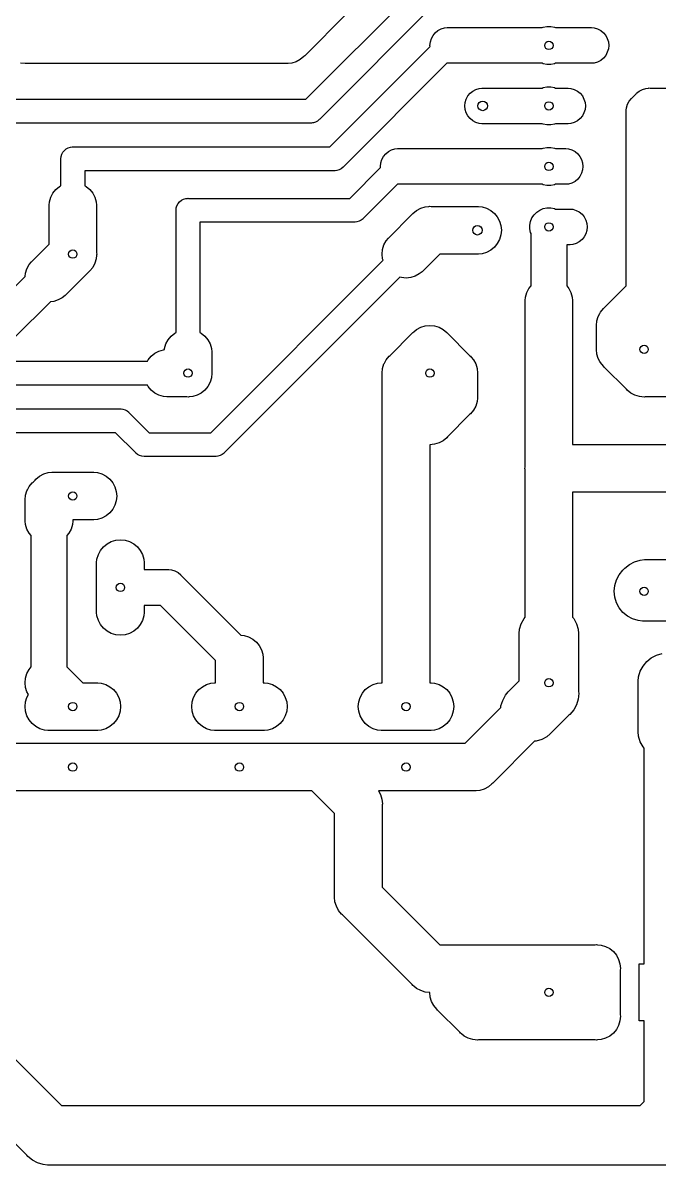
# Model space of a CAD drawing. Extents: x 86 to 209, y -114 to -37.
# Drawn here: x 110.9 to 137.63, y -114.26 to -66.29 of the extents above; entities that cross this region are included whole.
import ezdxf

# ---------------------------------------------------------------- set-up
doc = ezdxf.new("R2010")
doc.units = 0
doc.layers.add('BLACK', color=7, linetype='CONTINUOUS')

msp = doc.modelspace()

# ---------------------------------------------------------------- linework, layer by layer
at = {"layer": 'BLACK', "linetype": 'CONTINUOUS'}
for p, q in [((122.793, -69.5), (127.551, -64.7424)), ((128.258, -65.4495), (123.371, -70.3362)), ((124.531, -65.8832), (122.742, -67.6724)), ((128.227, -66.7071), (128.341, -66.6134)), ((128.341, -66.6134), (128.472, -66.5437)), ((128.472, -66.5437), (128.613, -66.5009)), ((128.613, -66.5009), (128.723, -66.49)), ((128.723, -66.49), (132.72, -66.49)), ((132.72, -66.49), (132.767, -66.4707)), ((132.767, -66.4707), (132.921, -66.44)), ((132.921, -66.44), (133.079, -66.44)), ((133.079, -66.44), (133.233, -66.4707)), ((133.233, -66.4707), (133.28, -66.49)), ((133.28, -66.49), (134.797, -66.49)), ((134.797, -66.49), (134.907, -66.5009)), ((134.907, -66.5009), (135.048, -66.5437)), ((135.048, -66.5437), (135.179, -66.6134)), ((135.179, -66.6134), (135.293, -66.7071)), ((128.006, -67.24), (128.021, -67.093)), ((128.021, -67.093), (128.064, -66.9516)), ((128.064, -66.9516), (128.133, -66.8213)), ((128.133, -66.8213), (128.227, -66.7071)), ((135.293, -66.7071), (135.387, -66.8213)), ((135.387, -66.8213), (135.456, -66.9516)), ((135.456, -66.9516), (135.499, -67.093)), ((135.499, -67.093), (135.514, -67.24)), ((123.793, -71.5), (128.011, -67.2823)), ((128.011, -67.2823), (128.006, -67.24)), ((135.456, -67.5284), (135.387, -67.6587)), ((135.499, -67.387), (135.456, -67.5284)), ((135.514, -67.24), (135.499, -67.387)), ((111, -68.0048), (110.804, -67.9855)), ((111.049, -68), (111, -68.0048)), ((112.951, -68), (111.049, -68)), ((113, -68.0048), (112.951, -68)), ((113.049, -68), (113, -68.0048)), ((121.951, -68), (113.049, -68)), ((122, -68.0048), (121.951, -68)), ((122.049, -68), (122, -68.0048)), ((122.196, -67.9855), (122.049, -68)), ((122.385, -67.9283), (122.196, -67.9855)), ((122.558, -67.8355), (122.385, -67.9283)), ((122.711, -67.7105), (122.558, -67.8355)), ((122.742, -67.6724), (122.711, -67.7105)), ((128.718, -67.9895), (124.371, -72.3362)), ((128.723, -67.99), (128.718, -67.9895)), ((132.72, -67.99), (128.723, -67.99)), ((132.767, -68.0093), (132.72, -67.99)), ((132.921, -68.04), (132.767, -68.0093)), ((133.079, -68.04), (132.921, -68.04)), ((133.233, -68.0093), (133.079, -68.04)), ((133.28, -67.99), (133.233, -68.0093)), ((134.797, -67.99), (133.28, -67.99)), ((134.907, -67.9791), (134.797, -67.99)), ((135.048, -67.9363), (134.907, -67.9791)), ((135.179, -67.8666), (135.048, -67.9363)), ((135.293, -67.7729), (135.179, -67.8666)), ((135.387, -67.6587), (135.293, -67.7729)), ((129.932, -69.0837), (130.073, -69.0409)), ((130.073, -69.0409), (130.183, -69.03)), ((130.183, -69.03), (132.72, -69.03)), ((132.72, -69.03), (132.767, -69.0107)), ((132.767, -69.0107), (132.921, -68.98)), ((132.921, -68.98), (133.079, -68.98)), ((133.079, -68.98), (133.233, -69.0107)), ((133.233, -69.0107), (133.28, -69.03)), ((133.28, -69.03), (133.817, -69.03)), ((133.817, -69.03), (133.927, -69.0409)), ((133.927, -69.0409), (134.068, -69.0837)), ((136.932, -69.0837), (137.073, -69.0409)), ((137.073, -69.0409), (137.183, -69.03)), ((137.183, -69.03), (137.22, -69.0264)), ((137.183, -69.03), (137.183, -69.03)), ((137.22, -69.0264), (137.257, -69.03)), ((137.257, -69.03), (140.34, -69.03)), ((110.025, -69.5), (122.793, -69.5)), ((129.481, -69.633), (129.524, -69.4916)), ((129.524, -69.4916), (129.593, -69.3613)), ((129.593, -69.3613), (129.687, -69.2471)), ((129.687, -69.2471), (129.801, -69.1534)), ((129.801, -69.1534), (129.932, -69.0837)), ((134.068, -69.0837), (134.199, -69.1534)), ((134.199, -69.1534), (134.313, -69.2471)), ((134.313, -69.2471), (134.407, -69.3613)), ((134.407, -69.3613), (134.476, -69.4916)), ((134.476, -69.4916), (134.519, -69.633)), ((136.373, -69.5813), (136.467, -69.4671)), ((136.467, -69.4671), (136.496, -69.4436)), ((136.496, -69.4436), (136.664, -69.2757)), ((136.664, -69.2757), (136.687, -69.2471)), ((136.687, -69.2471), (136.801, -69.1534)), ((136.801, -69.1534), (136.932, -69.0837)), ((129.466, -69.78), (129.481, -69.633)), ((129.481, -69.927), (129.466, -69.78)), ((129.524, -70.0684), (129.481, -69.927)), ((134.519, -69.927), (134.476, -70.0684)), ((134.519, -69.633), (134.534, -69.78)), ((134.534, -69.78), (134.519, -69.927)), ((136.246, -70), (136.25, -69.9632)), ((136.25, -70.0368), (136.246, -70)), ((136.25, -69.9632), (136.261, -69.853)), ((136.25, -69.9632), (136.25, -69.9632)), ((136.261, -69.853), (136.304, -69.7116)), ((136.304, -69.7116), (136.373, -69.5813)), ((122.975, -70.5), (110.207, -70.5)), ((123, -70.5024), (122.975, -70.5)), ((123.025, -70.5), (123, -70.5024)), ((123.068, -70.4957), (123.025, -70.5)), ((123.098, -70.4928), (123.068, -70.4957)), ((123.111, -70.489), (123.098, -70.4928)), ((123.192, -70.4642), (123.111, -70.489)), ((123.279, -70.4177), (123.192, -70.4642)), ((123.355, -70.3553), (123.279, -70.4177)), ((123.371, -70.3362), (123.355, -70.3553)), ((129.593, -70.1987), (129.524, -70.0684)), ((129.687, -70.3129), (129.593, -70.1987)), ((129.801, -70.4066), (129.687, -70.3129)), ((129.932, -70.4763), (129.801, -70.4066)), ((130.073, -70.5191), (129.932, -70.4763)), ((134.068, -70.4763), (133.927, -70.5191)), ((134.199, -70.4066), (134.068, -70.4763)), ((134.313, -70.3129), (134.199, -70.4066)), ((134.407, -70.1987), (134.313, -70.3129)), ((134.476, -70.0684), (134.407, -70.1987)), ((136.25, -76.9632), (136.25, -70.0368)), ((130.183, -70.53), (130.073, -70.5191)), ((132.72, -70.53), (130.183, -70.53)), ((132.767, -70.5493), (132.72, -70.53)), ((132.921, -70.58), (132.767, -70.5493)), ((133.079, -70.58), (132.921, -70.58)), ((133.233, -70.5493), (133.079, -70.58)), ((133.28, -70.53), (133.233, -70.5493)), ((133.817, -70.53), (133.28, -70.53)), ((133.927, -70.5191), (133.817, -70.53)), ((112.498, -72), (112.507, -71.902)), ((112.507, -71.902), (112.536, -71.8077)), ((112.536, -71.8077), (112.582, -71.7209)), ((112.582, -71.7209), (112.645, -71.6447)), ((112.645, -71.6447), (112.721, -71.5823)), ((112.721, -71.5823), (112.808, -71.5358)), ((112.808, -71.5358), (112.902, -71.5072)), ((112.902, -71.5072), (112.975, -71.5)), ((112.975, -71.5), (113, -71.4976)), ((113, -71.4976), (113.025, -71.5)), ((113.025, -71.5), (123.793, -71.5)), ((125.984, -72.0316), (126.053, -71.9013)), ((126.053, -71.9013), (126.147, -71.7871)), ((126.147, -71.7871), (126.261, -71.6934)), ((126.261, -71.6934), (126.392, -71.6237)), ((126.392, -71.6237), (126.533, -71.5809)), ((126.533, -71.5809), (126.643, -71.57)), ((126.643, -71.57), (132.72, -71.57)), ((132.72, -71.57), (132.767, -71.5507)), ((132.767, -71.5507), (132.921, -71.52)), ((132.921, -71.52), (133.079, -71.52)), ((133.079, -71.52), (133.233, -71.5507)), ((133.233, -71.5507), (133.28, -71.57)), ((133.28, -71.57), (133.717, -71.57)), ((133.717, -71.57), (133.827, -71.5809)), ((133.827, -71.5809), (133.968, -71.6237)), ((133.968, -71.6237), (134.099, -71.6934)), ((134.099, -71.6934), (134.213, -71.7871)), ((134.213, -71.7871), (134.307, -71.9013)), ((134.307, -71.9013), (134.376, -72.0316)), ((112.5, -72.0246), (112.498, -72)), ((112.5, -73.1334), (112.5, -72.0246)), ((124.279, -72.4177), (124.192, -72.4642)), ((124.355, -72.3553), (124.279, -72.4177)), ((124.371, -72.3362), (124.355, -72.3553)), ((124.633, -73.66), (125.931, -72.3624)), ((125.926, -72.32), (125.941, -72.173)), ((125.931, -72.3624), (125.926, -72.32)), ((125.941, -72.173), (125.984, -72.0316)), ((134.376, -72.0316), (134.419, -72.173)), ((134.419, -72.173), (134.434, -72.32)), ((134.434, -72.32), (134.419, -72.467)), ((123.975, -72.5), (113.5, -72.5)), ((113.5, -72.5), (113.5, -73.1334)), ((124, -72.5024), (123.975, -72.5)), ((124.025, -72.5), (124, -72.5024)), ((124.098, -72.4928), (124.025, -72.5)), ((124.192, -72.4642), (124.098, -72.4928)), ((134.213, -72.8529), (134.099, -72.9466)), ((134.307, -72.7387), (134.213, -72.8529)), ((134.376, -72.6084), (134.307, -72.7387)), ((134.419, -72.467), (134.376, -72.6084)), ((112.165, -73.4417), (112.289, -73.2895)), ((112.289, -73.2895), (112.442, -73.1645)), ((112.442, -73.1645), (112.5, -73.1334)), ((113.5, -73.1334), (113.558, -73.1645)), ((113.558, -73.1645), (113.711, -73.2895)), ((113.711, -73.2895), (113.835, -73.4417)), ((126.638, -73.0695), (125.211, -74.4962)), ((126.643, -73.07), (126.638, -73.0695)), ((132.72, -73.07), (126.643, -73.07)), ((132.767, -73.0893), (132.72, -73.07)), ((132.921, -73.12), (132.767, -73.0893)), ((133.079, -73.12), (132.921, -73.12)), ((133.233, -73.0893), (133.079, -73.12)), ((133.28, -73.07), (133.233, -73.0893)), ((133.717, -73.07), (133.28, -73.07)), ((133.827, -73.0591), (133.717, -73.07)), ((133.968, -73.0163), (133.827, -73.0591)), ((134.099, -72.9466), (133.968, -73.0163)), ((112, -73.9509), (112.014, -73.804)), ((112.014, -73.804), (112.072, -73.6155)), ((112.072, -73.6155), (112.165, -73.4417)), ((113.835, -73.4417), (113.928, -73.6155)), ((113.928, -73.6155), (113.986, -73.804)), ((113.986, -73.804), (114, -73.9509)), ((117.422, -73.8809), (117.485, -73.8047)), ((117.485, -73.8047), (117.561, -73.7423)), ((117.561, -73.7423), (117.648, -73.6958)), ((117.648, -73.6958), (117.742, -73.6672)), ((117.742, -73.6672), (117.815, -73.66)), ((117.815, -73.66), (117.84, -73.6576)), ((117.84, -73.6576), (117.865, -73.66)), ((117.865, -73.66), (124.633, -73.66)), ((112, -75.5858), (112, -73.9509)), ((114, -73.9509), (114, -75.9509)), ((117.338, -74.16), (117.347, -74.062)), ((117.34, -74.1846), (117.338, -74.16)), ((117.34, -79.2934), (117.34, -74.1846)), ((117.347, -74.062), (117.376, -73.9677)), ((117.376, -73.9677), (117.422, -73.8809)), ((126.258, -75.3276), (127.258, -74.3276)), ((127.258, -74.3276), (127.289, -74.2895)), ((127.289, -74.2895), (127.442, -74.1645)), ((127.442, -74.1645), (127.615, -74.0717)), ((127.615, -74.0717), (127.804, -74.0145)), ((127.804, -74.0145), (127.951, -74)), ((127.951, -74), (128, -73.9952)), ((128, -73.9952), (128.049, -74)), ((128.049, -74), (130.049, -74)), ((130.049, -74), (130.196, -74.0145)), ((130.196, -74.0145), (130.385, -74.0717)), ((130.385, -74.0717), (130.558, -74.1645)), ((130.558, -74.1645), (130.711, -74.2895)), ((130.711, -74.2895), (130.835, -74.4417)), ((132.379, -74.35), (132.49, -74.2386)), ((132.49, -74.2386), (132.621, -74.151)), ((132.621, -74.151), (132.767, -74.0907)), ((132.767, -74.0907), (132.921, -74.06)), ((132.921, -74.06), (133.079, -74.06)), ((133.079, -74.06), (133.233, -74.0907)), ((133.233, -74.0907), (133.28, -74.11)), ((133.28, -74.11), (133.897, -74.11)), ((133.897, -74.11), (134.007, -74.1209)), ((134.007, -74.1209), (134.148, -74.1637)), ((134.148, -74.1637), (134.279, -74.2334)), ((134.279, -74.2334), (134.393, -74.3271)), ((134.393, -74.3271), (134.487, -74.4413)), ((124.815, -74.66), (118.34, -74.66)), ((118.34, -74.66), (118.34, -79.2934)), ((124.84, -74.6624), (124.815, -74.66)), ((124.865, -74.66), (124.84, -74.6624)), ((124.938, -74.6528), (124.865, -74.66)), ((125.032, -74.6242), (124.938, -74.6528)), ((125.119, -74.5777), (125.032, -74.6242)), ((125.195, -74.5153), (125.119, -74.5777)), ((125.211, -74.4962), (125.195, -74.5153)), ((130.835, -74.4417), (130.928, -74.6155)), ((130.928, -74.6155), (130.986, -74.804)), ((130.986, -74.804), (131.005, -75)), ((132.2, -74.7812), (132.231, -74.6266)), ((132.2, -74.9388), (132.2, -74.7812)), ((132.231, -74.6266), (132.291, -74.4811)), ((132.291, -74.4811), (132.379, -74.35)), ((134.487, -74.4413), (134.556, -74.5716)), ((134.556, -74.5716), (134.599, -74.713)), ((134.599, -74.713), (134.614, -74.86)), ((130.986, -75.196), (130.928, -75.3845)), ((131.005, -75), (130.986, -75.196)), ((132.231, -75.0934), (132.2, -74.9388)), ((132.25, -75.1398), (132.231, -75.0934)), ((132.25, -77.3376), (132.25, -75.1398)), ((134.487, -75.2787), (134.393, -75.3929)), ((134.556, -75.1484), (134.487, -75.2787)), ((134.599, -75.007), (134.556, -75.1484)), ((134.614, -74.86), (134.599, -75.007)), ((111.258, -76.3276), (112, -75.5858)), ((126.014, -75.804), (126.072, -75.6155)), ((126.072, -75.6155), (126.165, -75.4417)), ((126.165, -75.4417), (126.258, -75.3276)), ((130.711, -75.7105), (130.558, -75.8355)), ((130.835, -75.5583), (130.711, -75.7105)), ((130.928, -75.3845), (130.835, -75.5583)), ((133.897, -75.61), (133.75, -75.61)), ((133.75, -75.61), (133.75, -77.3376)), ((134.007, -75.5991), (133.897, -75.61)), ((134.148, -75.5563), (134.007, -75.5991)), ((134.279, -75.4866), (134.148, -75.5563)), ((134.393, -75.3929), (134.279, -75.4866)), ((113.986, -76.196), (113.928, -76.3845)), ((114, -76.0491), (113.986, -76.196)), ((114, -75.9509), (114.005, -76)), ((114.005, -76), (114, -76.0491)), ((114, -76.0491), (114, -76.0491)), ((118.793, -83.5), (126.034, -76.2592)), ((125.995, -76), (126.014, -75.804)), ((126.014, -76.196), (125.995, -76)), ((126.034, -76.2592), (126.014, -76.196)), ((128.414, -76), (127.672, -76.7418)), ((130.049, -76), (128.414, -76)), ((130.196, -75.9855), (130.049, -76)), ((130.385, -75.9283), (130.196, -75.9855)), ((130.558, -75.8355), (130.385, -75.9283)), ((111.014, -76.804), (111.072, -76.6155)), ((111.072, -76.6155), (111.165, -76.4417)), ((111.165, -76.4417), (111.258, -76.3276)), ((113.672, -76.7418), (112.672, -77.7418)), ((113.711, -76.7105), (113.672, -76.7418)), ((113.835, -76.5583), (113.711, -76.7105)), ((113.928, -76.3845), (113.835, -76.5583)), ((127.672, -76.7418), (127.558, -76.8355)), ((109.689, -78.25), (111.001, -76.9381)), ((111.001, -76.9381), (111.014, -76.804)), ((126.741, -76.9664), (119.371, -84.3362)), ((126.804, -76.9855), (126.741, -76.9664)), ((127, -77.0048), (126.804, -76.9855)), ((127.196, -76.9855), (127, -77.0048)), ((127.385, -76.9283), (127.196, -76.9855)), ((127.558, -76.8355), (127.385, -76.9283)), ((136.25, -77.3358), (136.25, -76.9632)), ((136.25, -76.9632), (136.25, -76.9632)), ((132.014, -77.804), (132.072, -77.6155)), ((132.072, -77.6155), (132.165, -77.4417)), ((132.165, -77.4417), (132.25, -77.3376)), ((133.75, -77.3376), (133.835, -77.4417)), ((133.835, -77.4417), (133.928, -77.6155)), ((133.928, -77.6155), (133.986, -77.804)), ((135.328, -78.2582), (136.25, -77.3358)), ((112.062, -77.9987), (110.556, -79.5043)), ((112.196, -77.9855), (112.062, -77.9987)), ((112.385, -77.9283), (112.196, -77.9855)), ((112.558, -77.8355), (112.385, -77.9283)), ((112.672, -77.7418), (112.558, -77.8355)), ((132, -77.9509), (132.014, -77.804)), ((132, -84.9509), (132, -77.9509)), ((133.986, -77.804), (134, -77.9509)), ((134, -77.9509), (134, -84)), ((135.014, -78.804), (135.072, -78.6155)), ((135.072, -78.6155), (135.136, -78.4957)), ((135.136, -78.4957), (135.165, -78.4417)), ((135.165, -78.4417), (135.289, -78.2895)), ((135.289, -78.2895), (135.328, -78.2582)), ((127.442, -79.1645), (127.615, -79.0717)), ((127.615, -79.0717), (127.804, -79.0145)), ((127.804, -79.0145), (128, -78.9952)), ((128, -78.9952), (128.196, -79.0145)), ((128.196, -79.0145), (128.385, -79.0717)), ((128.385, -79.0717), (128.558, -79.1645)), ((134.995, -79), (135.014, -78.804)), ((135, -79.0491), (134.995, -79)), ((135, -79.9509), (135, -79.0491)), ((116.912, -79.7755), (117.005, -79.6017)), ((117.005, -79.6017), (117.129, -79.4495)), ((117.129, -79.4495), (117.282, -79.3245)), ((117.282, -79.3245), (117.34, -79.2934)), ((118.34, -79.2934), (118.398, -79.3245)), ((118.398, -79.3245), (118.551, -79.4495)), ((118.551, -79.4495), (118.675, -79.6017)), ((118.675, -79.6017), (118.768, -79.7755)), ((126.328, -80.2582), (127.258, -79.3276)), ((127.258, -79.3276), (127.289, -79.2895)), ((127.289, -79.2895), (127.328, -79.2582)), ((127.328, -79.2582), (127.442, -79.1645)), ((127.328, -79.2582), (127.328, -79.2582)), ((128.558, -79.1645), (128.711, -79.2895)), ((128.711, -79.2895), (128.742, -79.3276)), ((128.742, -79.3276), (129.672, -80.2582)), ((116.442, -80.1645), (116.615, -80.0717)), ((116.615, -80.0717), (116.804, -80.0145)), ((116.804, -80.0145), (116.85, -80.0099)), ((116.85, -80.0099), (116.854, -79.964)), ((116.854, -79.964), (116.912, -79.7755)), ((118.768, -79.7755), (118.826, -79.964)), ((118.826, -79.964), (118.84, -80.1109)), ((134.995, -80), (135, -79.9509)), ((135.014, -80.196), (134.995, -80)), ((97.2071, -80.5), (116.133, -80.5)), ((116.133, -80.5), (116.165, -80.4417)), ((116.165, -80.4417), (116.289, -80.2895)), ((116.289, -80.2895), (116.442, -80.1645)), ((118.84, -80.1109), (118.84, -80.9509)), ((126.089, -80.5823), (126.165, -80.4417)), ((126.165, -80.4417), (126.289, -80.2895)), ((126.289, -80.2895), (126.328, -80.2582)), ((129.672, -80.2582), (129.711, -80.2895)), ((129.711, -80.2895), (129.742, -80.3276)), ((129.742, -80.3276), (129.835, -80.4417)), ((129.835, -80.4417), (129.928, -80.6155)), ((135.072, -80.3845), (135.014, -80.196)), ((135.14, -80.5124), (135.072, -80.3845)), ((135.165, -80.5583), (135.14, -80.5124)), ((135.289, -80.7105), (135.165, -80.5583)), ((118.845, -81), (118.826, -81.196)), ((118.84, -80.9509), (118.845, -81)), ((125.995, -81), (126.014, -80.804)), ((126, -81.0491), (125.995, -81)), ((126, -81.9509), (126, -81.0491)), ((126.014, -80.804), (126.072, -80.6155)), ((126.072, -80.6155), (126.089, -80.5823)), ((129.928, -80.6155), (129.986, -80.804)), ((129.986, -80.804), (130.005, -81)), ((130.005, -81), (130, -81.0491)), ((130, -81.0491), (130, -81.9509)), ((135.328, -80.7418), (135.289, -80.7105)), ((136.258, -81.6724), (135.328, -80.7418)), ((116.133, -81.5), (97.0246, -81.5)), ((116.165, -81.5583), (116.133, -81.5)), ((118.768, -81.3845), (118.675, -81.5583)), ((118.826, -81.196), (118.768, -81.3845)), ((116.289, -81.7105), (116.165, -81.5583)), ((116.442, -81.8355), (116.289, -81.7105)), ((116.615, -81.9283), (116.442, -81.8355)), ((116.804, -81.9855), (116.615, -81.9283)), ((116.951, -82), (116.804, -81.9855)), ((117.791, -82), (116.951, -82)), ((117.84, -82.0048), (117.791, -82)), ((117.889, -82), (117.84, -82.0048)), ((118.036, -81.9855), (117.889, -82)), ((118.225, -81.9283), (118.036, -81.9855)), ((118.398, -81.8355), (118.225, -81.9283)), ((118.551, -81.7105), (118.398, -81.8355)), ((118.675, -81.5583), (118.551, -81.7105)), ((125.995, -82), (126, -81.9509)), ((126, -82.0491), (125.995, -82)), ((130, -81.9509), (130.005, -82)), ((130.005, -82), (130, -82.0491)), ((136.289, -81.7105), (136.258, -81.6724)), ((136.442, -81.8355), (136.289, -81.7105)), ((136.615, -81.9283), (136.442, -81.8355)), ((136.804, -81.9855), (136.615, -81.9283)), ((137, -82.0048), (136.804, -81.9855)), ((137.049, -82), (137, -82.0048)), ((140.951, -82), (137.049, -82)), ((114.975, -82.5), (115, -82.4976)), ((115, -82.4976), (115.025, -82.5)), ((126, -94), (126, -82.0491)), ((129.928, -82.3845), (129.835, -82.5583)), ((129.986, -82.196), (129.928, -82.3845)), ((130, -82.0491), (129.986, -82.196)), ((106.025, -82.5), (114.975, -82.5)), ((115.025, -82.5), (115.098, -82.5072)), ((115.098, -82.5072), (115.192, -82.5358)), ((115.192, -82.5358), (115.279, -82.5823)), ((115.279, -82.5823), (115.355, -82.6447)), ((115.355, -82.6447), (115.371, -82.6638)), ((115.371, -82.6638), (116.207, -83.5)), ((129.672, -82.7418), (128.742, -83.6724)), ((129.711, -82.7105), (129.672, -82.7418)), ((129.835, -82.5583), (129.711, -82.7105)), ((114.793, -83.5), (106.207, -83.5)), ((115.629, -84.3362), (114.793, -83.5)), ((116.207, -83.5), (118.793, -83.5)), ((128.385, -83.9283), (128.196, -83.9855)), ((128.558, -83.8355), (128.385, -83.9283)), ((128.711, -83.7105), (128.558, -83.8355)), ((128.742, -83.6724), (128.711, -83.7105)), ((115.645, -84.3553), (115.629, -84.3362)), ((115.721, -84.4177), (115.645, -84.3553)), ((115.808, -84.4642), (115.721, -84.4177)), ((119.279, -84.4177), (119.192, -84.4642)), ((119.355, -84.3553), (119.279, -84.4177)), ((119.371, -84.3362), (119.355, -84.3553)), ((128.196, -83.9855), (128, -84.0048)), ((128, -84.0048), (128, -94)), ((134, -84), (149.68, -84)), ((115.902, -84.4928), (115.808, -84.4642)), ((116, -84.5024), (115.902, -84.4928)), ((116.025, -84.5), (116, -84.5024)), ((118.975, -84.5), (116.025, -84.5)), ((119, -84.5024), (118.975, -84.5)), ((119.025, -84.5), (119, -84.5024)), ((119.098, -84.4928), (119.025, -84.5)), ((119.192, -84.4642), (119.098, -84.4928)), ((111.449, -85.4495), (111.602, -85.3245)), ((111.602, -85.3245), (111.775, -85.2317)), ((111.775, -85.2317), (111.964, -85.1745)), ((111.964, -85.1745), (112.111, -85.16)), ((112.111, -85.16), (112.16, -85.1552)), ((112.111, -85.16), (112.111, -85.16)), ((112.16, -85.1552), (112.209, -85.16)), ((112.209, -85.16), (113.889, -85.16)), ((113.889, -85.16), (114.036, -85.1745)), ((114.036, -85.1745), (114.225, -85.2317)), ((114.225, -85.2317), (114.398, -85.3245)), ((114.398, -85.3245), (114.551, -85.4495)), ((131.995, -85), (132, -84.9509)), ((132, -85.0491), (131.995, -85)), ((132, -88.0491), (132, -85.0491)), ((111.091, -85.9), (111.165, -85.7617)), ((111.165, -85.7617), (111.289, -85.6095)), ((111.289, -85.6095), (111.328, -85.5782)), ((111.328, -85.5782), (111.418, -85.4876)), ((111.418, -85.4876), (111.449, -85.4495)), ((114.551, -85.4495), (114.675, -85.6017)), ((114.675, -85.6017), (114.768, -85.7755)), ((114.768, -85.7755), (114.826, -85.964)), ((110.995, -86.32), (111.014, -86.124)), ((111, -86.3691), (110.995, -86.32)), ((111.014, -86.124), (111.072, -85.9355)), ((111.072, -85.9355), (111.091, -85.9)), ((114.826, -85.964), (114.845, -86.16)), ((114.845, -86.16), (114.826, -86.356)), ((149.951, -86), (134, -86)), ((134, -86), (134, -91.2481)), ((111, -87.2091), (111, -86.3691)), ((114.675, -86.7183), (114.551, -86.8705)), ((114.768, -86.5445), (114.675, -86.7183)), ((114.826, -86.356), (114.768, -86.5445)), ((111.014, -87.356), (111, -87.2091)), ((113, -87.2091), (112.986, -87.356)), ((113.889, -87.16), (113, -87.16)), ((113, -87.16), (113, -87.2091)), ((114.036, -87.1455), (113.889, -87.16)), ((114.225, -87.0883), (114.036, -87.1455)), ((114.398, -86.9955), (114.225, -87.0883)), ((114.551, -86.8705), (114.398, -86.9955)), ((88.25, -87.4822), (112.518, -111.75)), ((111.072, -87.5445), (111.014, -87.356)), ((111.165, -87.7183), (111.072, -87.5445)), ((111.25, -87.8224), (111.165, -87.7183)), ((112.835, -87.7183), (112.75, -87.8224)), ((112.928, -87.5445), (112.835, -87.7183)), ((112.986, -87.356), (112.928, -87.5445)), ((111.25, -93.3376), (111.25, -87.8224)), ((112.75, -87.8224), (112.75, -93.3358)), ((114.289, -88.2895), (114.442, -88.1645)), ((114.442, -88.1645), (114.615, -88.0717)), ((114.615, -88.0717), (114.804, -88.0145)), ((114.804, -88.0145), (115, -87.9952)), ((115, -87.9952), (115.196, -88.0145)), ((115.196, -88.0145), (115.385, -88.0717)), ((115.385, -88.0717), (115.558, -88.1645)), ((115.558, -88.1645), (115.711, -88.2895)), ((132, -91.2481), (132, -88.0491)), ((132, -88.0491), (132, -88.0491)), ((114.014, -88.804), (114.072, -88.6155)), ((114.072, -88.6155), (114.165, -88.4417)), ((114.165, -88.4417), (114.289, -88.2895)), ((115.711, -88.2895), (115.835, -88.4417)), ((115.835, -88.4417), (115.928, -88.6155)), ((115.928, -88.6155), (115.986, -88.804)), ((111.073, -113.84), (86.1595, -88.9273)), ((114, -88.9509), (114.014, -88.804)), ((114, -89.9509), (114, -88.9509)), ((115.986, -88.804), (116, -88.9509)), ((116, -88.9509), (116, -89.25)), ((136.156, -89.2358), (136.192, -89.1918)), ((136.192, -89.1918), (136.382, -89.0356)), ((136.382, -89.0356), (136.599, -88.9196)), ((136.599, -88.9196), (136.835, -88.8481)), ((136.835, -88.8481), (137.019, -88.83)), ((137.019, -88.83), (137.08, -88.824)), ((137.019, -88.83), (137.019, -88.83)), ((137.08, -88.824), (137.141, -88.83)), ((137.141, -88.83), (138.019, -88.83)), ((116, -89.25), (116.963, -89.25)), ((116.963, -89.25), (117, -89.2464)), ((117, -89.2464), (117.037, -89.25)), ((117.037, -89.25), (117.037, -89.25)), ((117.037, -89.25), (117.147, -89.2609)), ((117.147, -89.2609), (117.288, -89.3037)), ((117.288, -89.3037), (117.419, -89.3734)), ((117.419, -89.3734), (117.533, -89.4671)), ((117.533, -89.4671), (117.556, -89.4957)), ((117.556, -89.4957), (120.062, -92.0013)), ((135.768, -89.915), (135.84, -89.6793)), ((135.84, -89.6793), (135.956, -89.4622)), ((135.956, -89.4622), (136.112, -89.2718)), ((136.112, -89.2718), (136.156, -89.2358)), ((114, -91.0491), (114, -89.9509)), ((114, -89.9509), (114, -89.9509)), ((135.744, -90.16), (135.768, -89.915)), ((135.768, -90.405), (135.744, -90.16)), ((135.84, -90.6407), (135.768, -90.405)), ((135.956, -90.8578), (135.84, -90.6407)), ((114.014, -91.196), (114, -91.0491)), ((116, -91.0491), (115.986, -91.196)), ((116.689, -90.75), (116, -90.75)), ((116, -90.75), (116, -91.0491)), ((119, -93.0607), (116.689, -90.75)), ((136.112, -91.0482), (135.956, -90.8578)), ((136.302, -91.2044), (136.112, -91.0482)), ((114.072, -91.3845), (114.014, -91.196)), ((114.165, -91.5583), (114.072, -91.3845)), ((114.289, -91.7105), (114.165, -91.5583)), ((115.835, -91.5583), (115.711, -91.7105)), ((115.928, -91.3845), (115.835, -91.5583)), ((115.986, -91.196), (115.928, -91.3845)), ((131.768, -91.755), (131.84, -91.5193)), ((131.84, -91.5193), (131.956, -91.3022)), ((131.956, -91.3022), (132, -91.2481)), ((134, -91.2481), (134.044, -91.3022)), ((134.044, -91.3022), (134.16, -91.5193)), ((134.16, -91.5193), (134.232, -91.755)), ((136.519, -91.3204), (136.302, -91.2044)), ((136.755, -91.3919), (136.519, -91.3204)), ((136.939, -91.41), (136.755, -91.3919)), ((137, -91.416), (136.939, -91.41)), ((136.939, -91.41), (136.939, -91.41)), ((137.061, -91.41), (137, -91.416)), ((137.939, -91.41), (137.061, -91.41)), ((114.442, -91.8355), (114.289, -91.7105)), ((114.615, -91.9283), (114.442, -91.8355)), ((114.804, -91.9855), (114.615, -91.9283)), ((115, -92.0048), (114.804, -91.9855)), ((115.196, -91.9855), (115, -92.0048)), ((115.385, -91.9283), (115.196, -91.9855)), ((115.558, -91.8355), (115.385, -91.9283)), ((115.711, -91.7105), (115.558, -91.8355)), ((120.062, -92.0013), (120.196, -92.0145)), ((120.196, -92.0145), (120.385, -92.0717)), ((120.385, -92.0717), (120.558, -92.1645)), ((131.75, -91.9386), (131.768, -91.755)), ((131.75, -93.9222), (131.75, -91.9386)), ((134.232, -91.755), (134.25, -91.9386)), ((134.25, -91.9386), (134.25, -94.3786)), ((120.558, -92.1645), (120.711, -92.2895)), ((120.711, -92.2895), (120.835, -92.4417)), ((120.835, -92.4417), (120.928, -92.6155)), ((120.928, -92.6155), (120.986, -92.804)), ((120.986, -92.804), (121, -92.9509)), ((121, -92.9509), (121, -94)), ((137.112, -93.1118), (137.302, -92.9556)), ((137.302, -92.9556), (137.519, -92.8396)), ((137.519, -92.8396), (137.755, -92.7681)), ((111.072, -93.6155), (111.165, -93.4417)), ((111.165, -93.4417), (111.25, -93.3376)), ((112.75, -93.3358), (113.414, -94)), ((119, -94), (119, -93.0607)), ((136.768, -93.755), (136.84, -93.5193)), ((136.84, -93.5193), (136.956, -93.3022)), ((136.956, -93.3022), (137.112, -93.1118)), ((110.995, -94), (111.014, -93.804)), ((111.014, -94.196), (110.995, -94)), ((111.014, -93.804), (111.072, -93.6155)), ((113.414, -94), (114.049, -94)), ((114.049, -94), (114.196, -94.0145)), ((118.804, -94.0145), (118.951, -94)), ((118.951, -94), (119, -94)), ((121, -94), (121.049, -94)), ((121.049, -94), (121.196, -94.0145)), ((125.804, -94.0145), (125.951, -94)), ((125.951, -94), (126, -94)), ((128, -94), (128.049, -94)), ((128.049, -94), (128.196, -94.0145)), ((131.293, -94.3795), (131.75, -93.9222)), ((136.75, -93.9386), (136.768, -93.755)), ((136.75, -95.0614), (136.75, -93.9386)), ((111.072, -94.3845), (111.014, -94.196)), ((111.133, -94.5), (111.072, -94.3845)), ((114.196, -94.0145), (114.385, -94.0717)), ((114.385, -94.0717), (114.558, -94.1645)), ((114.558, -94.1645), (114.711, -94.2895)), ((114.711, -94.2895), (114.835, -94.4417)), ((114.835, -94.4417), (114.928, -94.6155)), ((118.072, -94.6155), (118.165, -94.4417)), ((118.165, -94.4417), (118.289, -94.2895)), ((118.289, -94.2895), (118.442, -94.1645)), ((118.442, -94.1645), (118.615, -94.0717)), ((118.615, -94.0717), (118.804, -94.0145)), ((121.196, -94.0145), (121.385, -94.0717)), ((121.385, -94.0717), (121.558, -94.1645)), ((121.558, -94.1645), (121.711, -94.2895)), ((121.711, -94.2895), (121.835, -94.4417)), ((121.835, -94.4417), (121.928, -94.6155)), ((125.072, -94.6155), (125.165, -94.4417)), ((125.165, -94.4417), (125.289, -94.2895)), ((125.289, -94.2895), (125.442, -94.1645)), ((125.442, -94.1645), (125.615, -94.0717)), ((125.615, -94.0717), (125.804, -94.0145)), ((128.196, -94.0145), (128.385, -94.0717)), ((128.385, -94.0717), (128.558, -94.1645)), ((128.558, -94.1645), (128.711, -94.2895)), ((128.711, -94.2895), (128.835, -94.4417)), ((128.835, -94.4417), (128.928, -94.6155)), ((131.176, -94.5222), (131.293, -94.3795)), ((134.256, -94.44), (134.243, -94.5737)), ((134.25, -94.3786), (134.256, -94.44)), ((110.995, -95), (111.014, -94.804)), ((111.014, -94.804), (111.072, -94.6155)), ((111.072, -94.6155), (111.133, -94.5)), ((114.928, -94.6155), (114.986, -94.804)), ((114.986, -94.804), (115.005, -95)), ((117.995, -95), (118.014, -94.804)), ((118.014, -94.804), (118.072, -94.6155)), ((121.928, -94.6155), (121.986, -94.804)), ((121.986, -94.804), (122.005, -95)), ((124.995, -95), (125.014, -94.804)), ((125.014, -94.804), (125.072, -94.6155)), ((128.928, -94.6155), (128.986, -94.804)), ((128.986, -94.804), (129.005, -95)), ((130.988, -94.975), (131.06, -94.7393)), ((131.06, -94.7393), (131.176, -94.5222)), ((134.16, -94.9207), (134.044, -95.1378)), ((134.232, -94.685), (134.16, -94.9207)), ((134.243, -94.5737), (134.232, -94.685)), ((111.014, -95.196), (110.995, -95)), ((111.072, -95.3845), (111.014, -95.196)), ((111.165, -95.5583), (111.072, -95.3845)), ((114.928, -95.3845), (114.835, -95.5583)), ((114.986, -95.196), (114.928, -95.3845)), ((115.005, -95), (114.986, -95.196)), ((118.014, -95.196), (117.995, -95)), ((118.072, -95.3845), (118.014, -95.196)), ((118.165, -95.5583), (118.072, -95.3845)), ((121.928, -95.3845), (121.835, -95.5583)), ((121.986, -95.196), (121.928, -95.3845)), ((122.005, -95), (121.986, -95.196)), ((125.014, -95.196), (124.995, -95)), ((125.072, -95.3845), (125.014, -95.196)), ((125.165, -95.5583), (125.072, -95.3845)), ((128.928, -95.3845), (128.835, -95.5583)), ((128.986, -95.196), (128.928, -95.3845)), ((129.005, -95), (128.986, -95.196)), ((129.486, -96.54), (130.981, -95.0446)), ((130.981, -95.0446), (130.988, -94.975)), ((133.84, -95.3673), (133.06, -96.1473)), ((133.888, -95.3282), (133.84, -95.3673)), ((134.044, -95.1378), (133.888, -95.3282)), ((136.75, -96.0614), (136.75, -95.0614)), ((136.75, -95.0614), (136.75, -95.0614)), ((111.289, -95.7105), (111.165, -95.5583)), ((111.442, -95.8355), (111.289, -95.7105)), ((111.615, -95.9283), (111.442, -95.8355)), ((111.804, -95.9855), (111.615, -95.9283)), ((114.385, -95.9283), (114.196, -95.9855)), ((114.558, -95.8355), (114.385, -95.9283)), ((114.711, -95.7105), (114.558, -95.8355)), ((114.835, -95.5583), (114.711, -95.7105)), ((118.289, -95.7105), (118.165, -95.5583)), ((118.442, -95.8355), (118.289, -95.7105)), ((118.615, -95.9283), (118.442, -95.8355)), ((118.804, -95.9855), (118.615, -95.9283)), ((121.385, -95.9283), (121.196, -95.9855)), ((121.558, -95.8355), (121.385, -95.9283)), ((121.711, -95.7105), (121.558, -95.8355)), ((121.835, -95.5583), (121.711, -95.7105)), ((125.289, -95.7105), (125.165, -95.5583)), ((125.442, -95.8355), (125.289, -95.7105)), ((125.615, -95.9283), (125.442, -95.8355)), ((125.804, -95.9855), (125.615, -95.9283)), ((128.385, -95.9283), (128.196, -95.9855)), ((128.558, -95.8355), (128.385, -95.9283)), ((128.711, -95.7105), (128.558, -95.8355)), ((128.835, -95.5583), (128.711, -95.7105)), ((111.951, -96), (111.804, -95.9855)), ((112.951, -96), (111.951, -96)), ((113, -96.0048), (112.951, -96)), ((113.049, -96), (113, -96.0048)), ((114.049, -96), (113.049, -96)), ((114.196, -95.9855), (114.049, -96)), ((118.951, -96), (118.804, -95.9855)), ((119.951, -96), (118.951, -96)), ((120, -96.0048), (119.951, -96)), ((120.049, -96), (120, -96.0048)), ((121.049, -96), (120.049, -96)), ((121.196, -95.9855), (121.049, -96)), ((125.951, -96), (125.804, -95.9855)), ((126.951, -96), (125.951, -96)), ((127, -96.0048), (126.951, -96)), ((127.049, -96), (127, -96.0048)), ((128.049, -96), (127.049, -96)), ((128.196, -95.9855), (128.049, -96)), ((132.701, -96.3804), (132.465, -96.4519)), ((132.918, -96.2644), (132.701, -96.3804)), ((133.06, -96.1473), (132.918, -96.2644)), ((136.768, -96.245), (136.75, -96.0614)), ((136.84, -96.4807), (136.768, -96.245)), ((103.514, -96.54), (123.411, -96.54)), ((123.411, -96.54), (123.46, -96.5352)), ((123.46, -96.5352), (123.509, -96.54)), ((123.509, -96.54), (129.486, -96.54)), ((132.395, -96.4588), (130.642, -98.2124)), ((132.465, -96.4519), (132.395, -96.4588)), ((136.956, -96.6978), (136.84, -96.4807)), ((137, -96.7519), (136.956, -96.6978)), ((137, -105.8), (137, -96.7519)), ((130.611, -98.2505), (130.458, -98.3755)), ((130.642, -98.2124), (130.611, -98.2505)), ((123.046, -98.54), (103.149, -98.54)), ((124, -99.4942), (123.046, -98.54)), ((129.851, -98.54), (125.845, -98.54)), ((125.845, -98.54), (125.928, -98.6955)), ((125.928, -98.6955), (125.986, -98.884)), ((129.9, -98.5448), (129.851, -98.54)), ((129.949, -98.54), (129.9, -98.5448)), ((130.096, -98.5255), (129.949, -98.54)), ((130.285, -98.4683), (130.096, -98.5255)), ((130.458, -98.3755), (130.285, -98.4683)), ((125.986, -98.884), (126.005, -99.08)), ((126.005, -99.08), (126, -99.1291)), ((126, -99.1291), (126, -102.586)), ((124, -102.951), (124, -99.4942)), ((126, -102.586), (128.414, -105)), ((123.995, -103), (124, -102.951)), ((124.014, -103.196), (123.995, -103)), ((124.072, -103.385), (124.014, -103.196)), ((124.165, -103.558), (124.072, -103.385)), ((124.072, -103.385), (124.072, -103.385)), ((124.289, -103.711), (124.165, -103.558)), ((124.328, -103.742), (124.289, -103.711)), ((127.258, -106.672), (124.328, -103.742)), ((128.414, -105), (134.951, -105)), ((134.951, -105), (135, -104.995)), ((135, -104.995), (135.049, -105)), ((135.049, -105), (135.196, -105.014)), ((135.196, -105.014), (135.385, -105.072)), ((135.385, -105.072), (135.558, -105.165)), ((135.558, -105.165), (135.711, -105.289)), ((135.711, -105.289), (135.835, -105.442)), ((135.835, -105.442), (135.928, -105.615)), ((135.928, -105.615), (135.986, -105.804)), ((135.986, -105.804), (136.005, -106)), ((136.005, -106), (136, -106.049)), ((136.8, -108.2), (136.8, -105.8)), ((136.8, -105.8), (137, -105.8)), ((136, -106.049), (136, -107.951)), ((127.289, -106.711), (127.258, -106.672)), ((127.328, -106.742), (127.289, -106.711)), ((127.442, -106.835), (127.328, -106.742)), ((127.615, -106.928), (127.442, -106.835)), ((127.804, -106.986), (127.615, -106.928)), ((127.996, -107.004), (127.804, -106.986)), ((128.014, -107.196), (127.996, -107.004)), ((128.072, -107.385), (128.014, -107.196)), ((128.165, -107.558), (128.072, -107.385)), ((128.289, -107.711), (128.165, -107.558)), ((128.328, -107.742), (128.289, -107.711)), ((129.258, -108.672), (128.328, -107.742)), ((135.928, -108.385), (135.835, -108.558)), ((135.986, -108.196), (135.928, -108.385)), ((136.005, -108), (135.986, -108.196)), ((136, -107.951), (136.005, -108)), ((137, -108.2), (136.8, -108.2)), ((137, -111.586), (137, -108.2)), ((129.289, -108.711), (129.258, -108.672)), ((129.328, -108.742), (129.289, -108.711)), ((129.442, -108.835), (129.328, -108.742)), ((129.328, -108.742), (129.328, -108.742)), ((129.615, -108.928), (129.442, -108.835)), ((135.558, -108.835), (135.385, -108.928)), ((135.711, -108.711), (135.558, -108.835)), ((135.835, -108.558), (135.711, -108.711)), ((129.804, -108.986), (129.615, -108.928)), ((130, -109.005), (129.804, -108.986)), ((130.049, -109), (130, -109.005)), ((134.951, -109), (130.049, -109)), ((135, -109.005), (134.951, -109)), ((135.049, -109), (135, -109.005)), ((135.196, -108.986), (135.049, -109)), ((135.385, -108.928), (135.196, -108.986)), ((112.518, -111.75), (136.836, -111.75)), ((136.836, -111.75), (137, -111.586)), ((111.112, -113.888), (111.073, -113.84)), ((111.302, -114.044), (111.112, -113.888)), ((111.519, -114.16), (111.302, -114.044)), ((111.755, -114.232), (111.519, -114.16)), ((111.939, -114.25), (111.755, -114.232)), ((112, -114.256), (111.939, -114.25)), ((111.939, -114.25), (111.939, -114.25)), ((112.061, -114.25), (112, -114.256)), ((182.061, -114.25), (112.061, -114.25))]:
    msp.add_line(p, q, dxfattribs=at)
at = {"layer": 'BLACK'}
for centre, radius in [((133, -67.24), 0.175), ((133, -67.24), 0.175), ((130.22, -69.78), 0.2), ((133, -69.78), 0.175), ((133, -69.78), 0.175), ((133, -72.32), 0.175), ((133, -72.32), 0.175), ((130, -75), 0.2), ((133, -74.86), 0.175), ((133, -74.86), 0.175), ((113, -76), 0.175), ((113, -76), 0.175), ((137, -80), 0.175), ((137, -80), 0.175), ((117.84, -81), 0.175), ((117.84, -81), 0.175), ((128, -81), 0.175), ((128, -81), 0.175), ((113, -86.16), 0.175), ((113, -86.16), 0.175), ((115, -90), 0.175), ((115, -90), 0.175), ((137, -90.16), 0.175), ((137, -90.16), 0.175), ((133, -94), 0.175), ((133, -94), 0.175), ((113, -95), 0.175), ((113, -95), 0.175), ((120, -95), 0.175), ((120, -95), 0.175), ((127, -95), 0.175), ((127, -95), 0.175), ((113, -97.54), 0.175), ((113, -97.54), 0.175), ((120, -97.54), 0.175), ((120, -97.54), 0.175), ((127, -97.54), 0.175), ((127, -97.54), 0.175), ((133, -107), 0.175), ((133, -107), 0.175)]:
    msp.add_circle(centre, radius, dxfattribs=at)

doc.saveas('drawing.dxf')
